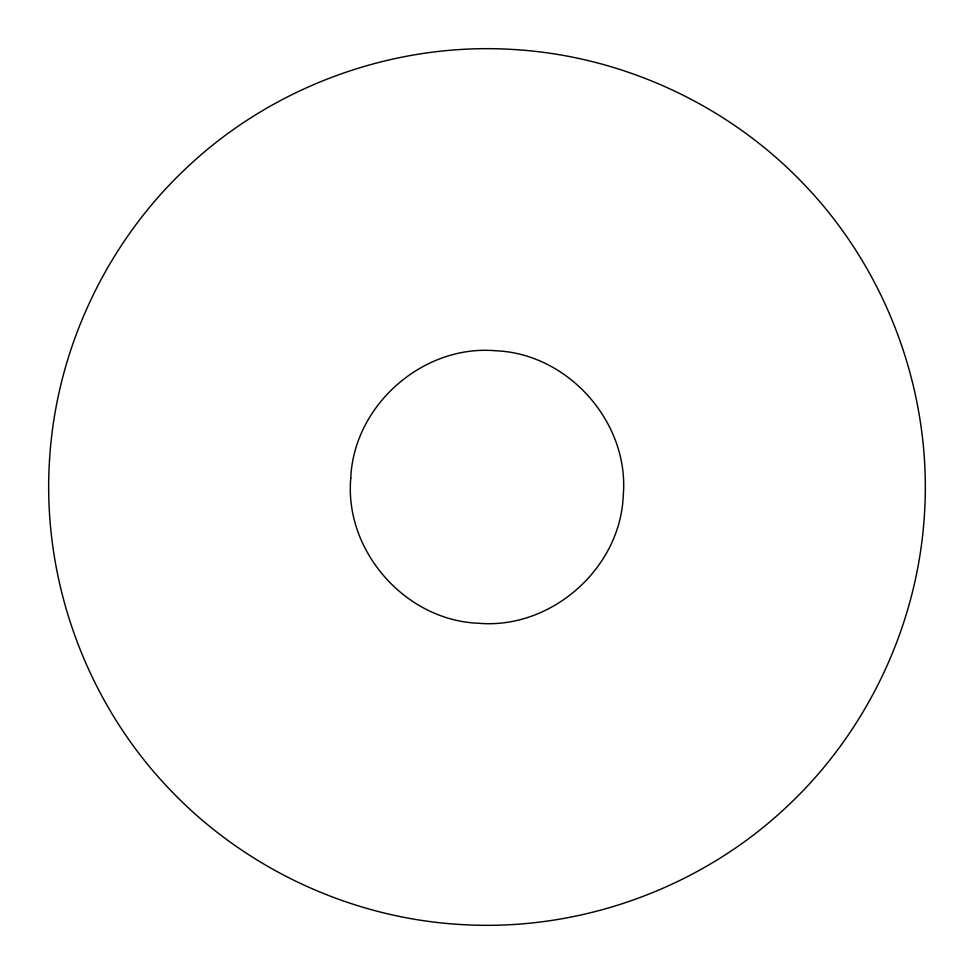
<?xml version="1.0" encoding="UTF-8"?>
<svg xmlns="http://www.w3.org/2000/svg" width="974" height="974" viewBox="0 0 974 974"><rect width="100%" height="100%" fill="white"/><g stroke="black" fill="none" stroke-linecap="round" stroke-linejoin="round"><path stroke-width="1.46" d="M49.564 459.484C41.724 578.775 85.408 700.111 167.491 787.041C242.867 867.578 349.374 917.703 459.484 924.436C578.775 932.276 700.111 888.592 787.041 806.509C867.591 731.133 917.703 624.626 924.436 514.516C932.276 395.225 888.592 273.889 806.509 186.959C731.133 106.422 624.626 56.297 514.516 49.564C395.225 41.724 273.889 85.408 186.959 167.491C106.41 242.867 56.297 349.374 49.564 459.484M350.75 478.429C344.37 551.126 405.501 620.462 478.429 623.25C551.126 629.63 620.462 568.499 623.25 495.571C629.63 422.874 568.499 353.538 495.571 350.75C422.874 344.37 353.538 405.501 350.75 478.429"/></g></svg>
